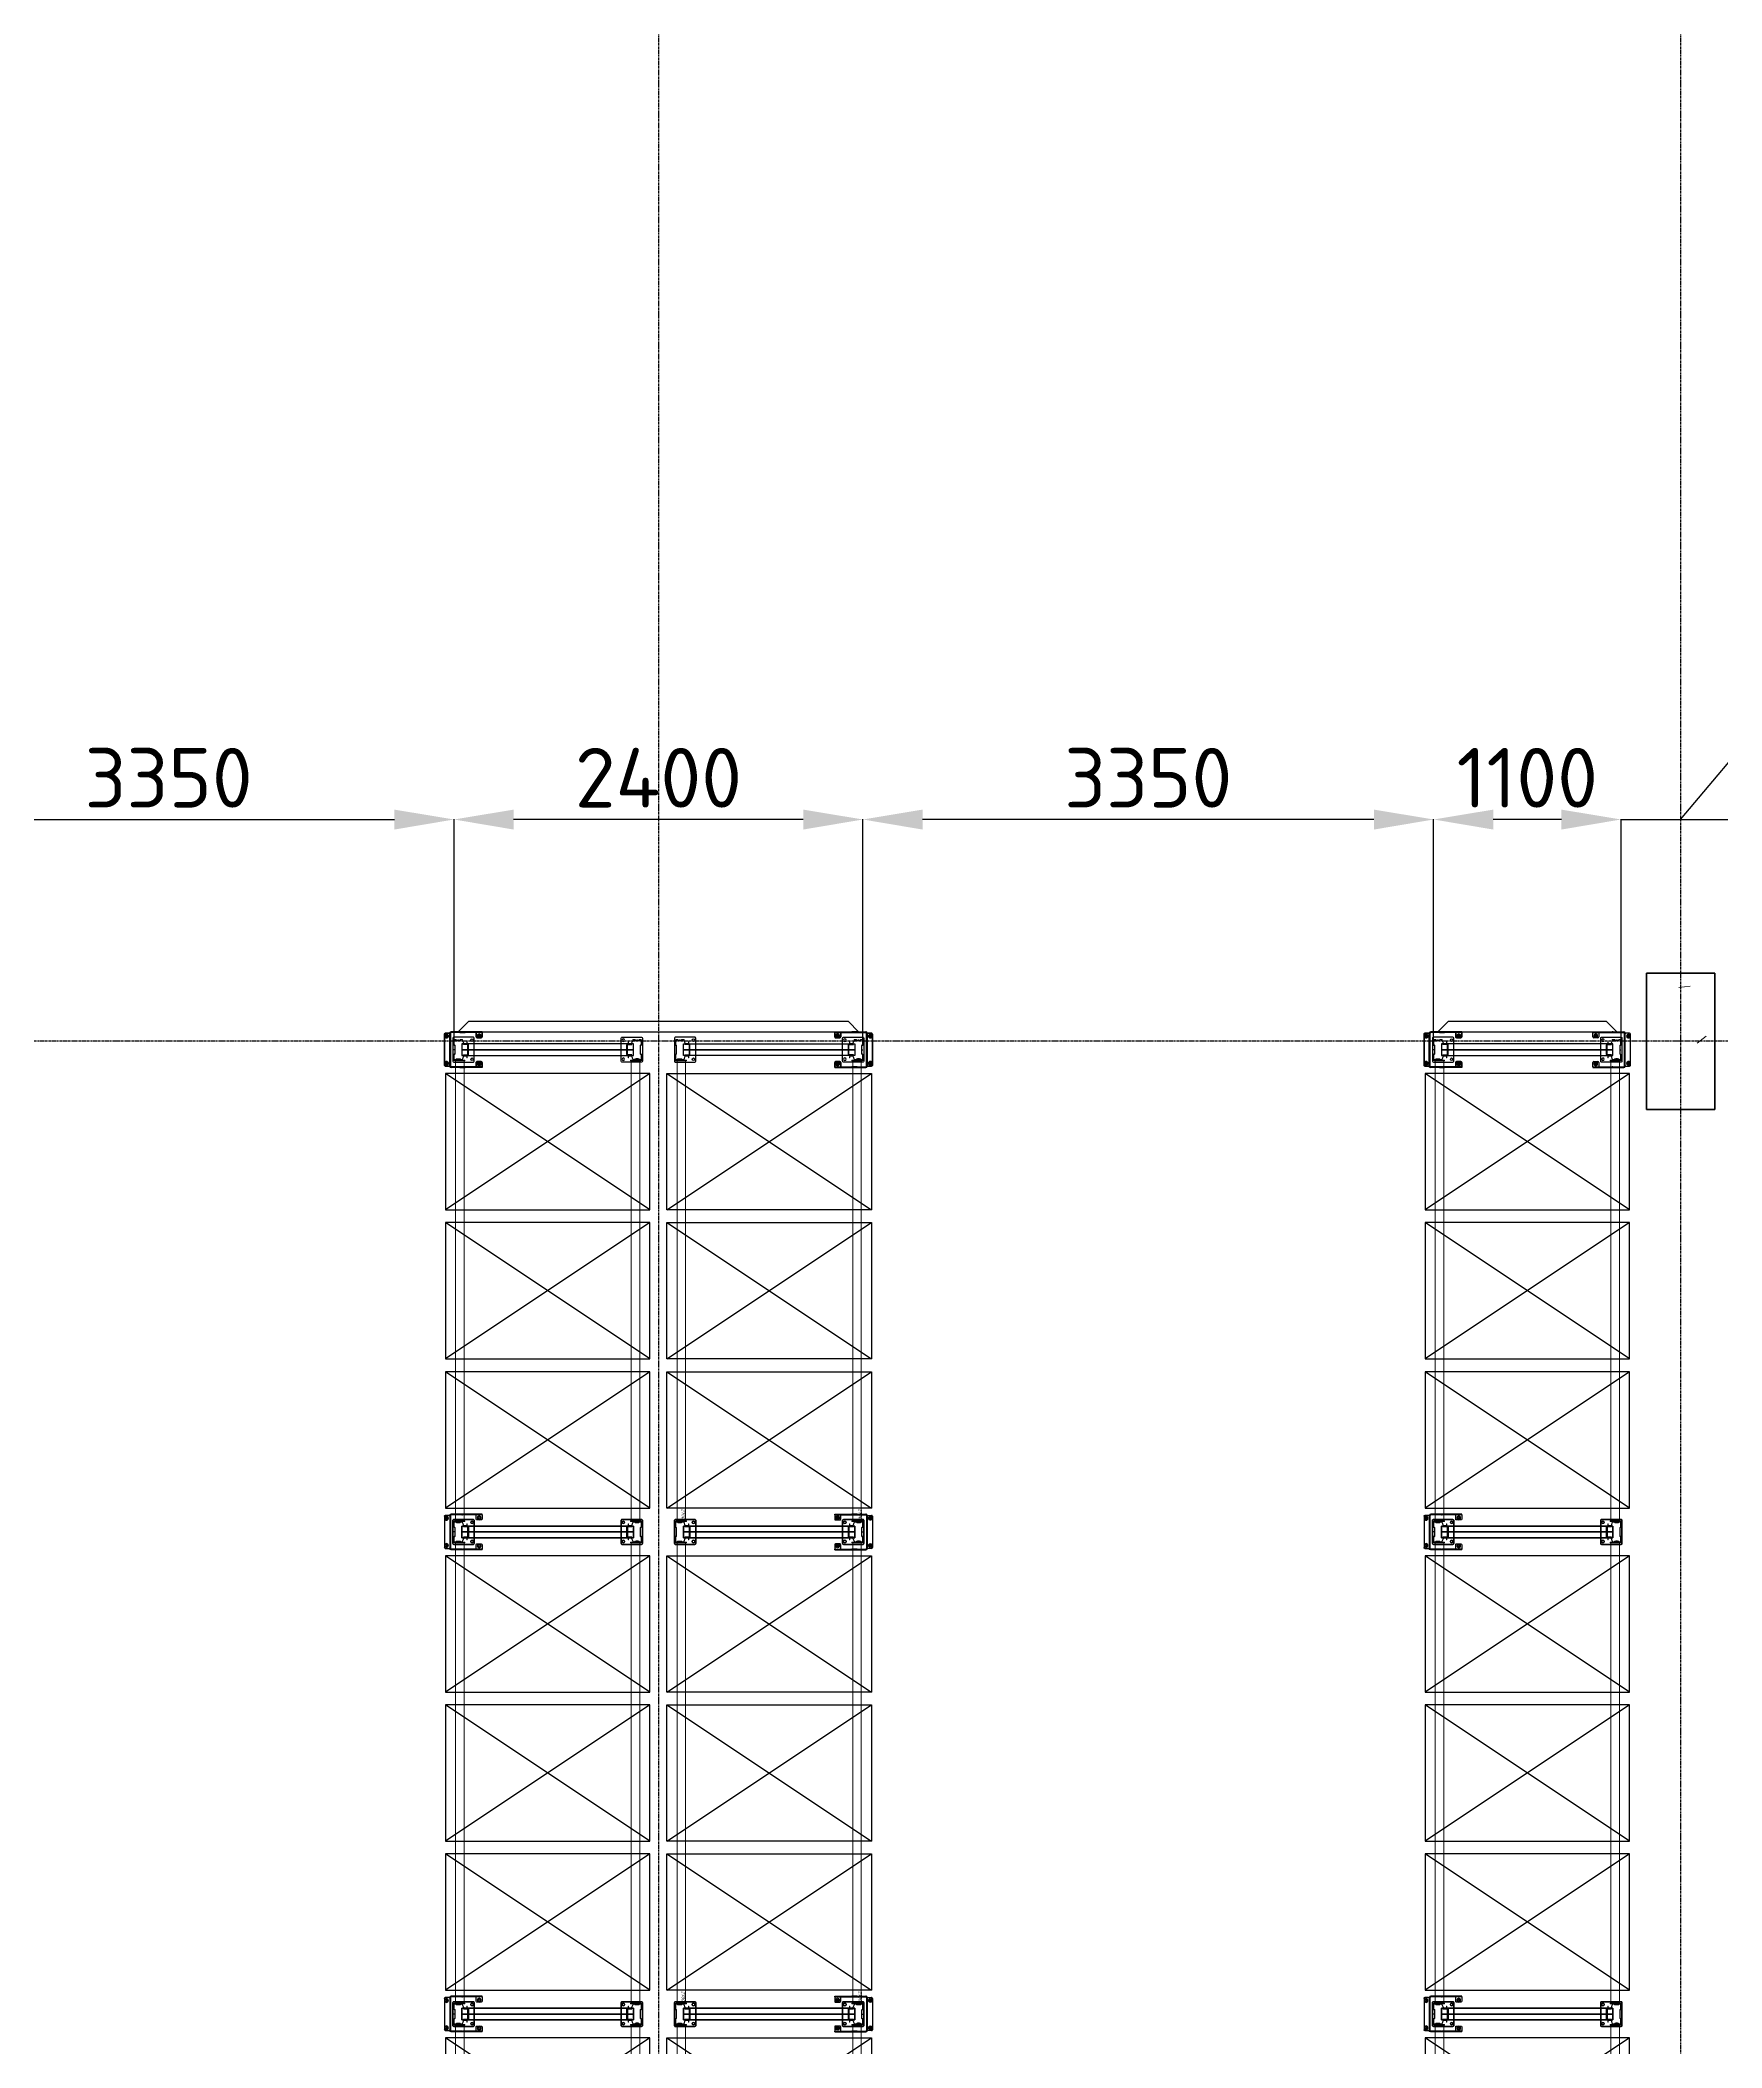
# Model space of a CAD drawing. Header units: millimetres. Extents: x 2140 to 223837, y 2113 to 170313.
# Drawn here: x 90533 to 100404, y 131850 to 143633 of the extents above; entities that cross this region are included whole.
import ezdxf

# ---------------------------------------------------------------- set-up
doc = ezdxf.new("R2010")
doc.units = ezdxf.units.MM
doc.linetypes.add('Линия сетки', pattern=[22.225, 12.7, -3.175, 3.175, -3.175])
for name, color, linetype in [('0_ANNOT_Dimensions', 7, 'Continuous'), ('12.Секция', 7, 'Continuous'), ('2.Стойка', 7, 'Continuous'), ('отбойники', 1, 'Continuous'), ('Размеры', 7, 'Continuous'), ('Стены', 7, 'Continuous')]:
    doc.layers.add(name, color=color, linetype=linetype)
for name, color, linetype, lineweight in [('1.Балка', 5, 'Continuous', 0), ('3.Опора', 7, 'Continuous', 0), ('S-COLS', 7, 'Continuous', 18)]:
    doc.layers.add(name, color=color, linetype=linetype, lineweight=lineweight)
doc.styles.get("Standard").update_dxf_attribs({"font": 'isocpeur.ttf'})
doc.styles.add('Курсив', font='isocpeui.ttf')
doc.dimstyles.new('350', dxfattribs={"dimtxt": 350, "dimasz": 350, "dimexe": 1, "dimexo": 10, "dimgap": 70, "dimtad": 1, "dimdec": 0, "dimzin": 0, "dimdsep": 46, "dimtxsty": 'Standard', "dimcen": 0.09, "dimadec": 0, "dimazin": 0, "dimtfac": 1, "dimtdec": 0, "dimtofl": 0, "dimtmove": 0, "dimatfit": 3, "dimfxl": 1, "dimtolj": 1, "dimtzin": 0, "dimarcsym": 0})
doc.dimstyles.new('Рзм блок', dxfattribs={"dimtxt": 40, "dimasz": 80, "dimexe": 0.18, "dimexo": 0, "dimgap": 5, "dimtad": 1, "dimtoh": 1, "dimdec": 0, "dimzin": 0, "dimdsep": 46, "dimtxsty": 'Курсив', "dimblk": 'NONE', "dimcen": 0.09, "dimse1": 1, "dimse2": 1, "dimsd1": 1, "dimsd2": 1, "dimadec": 0, "dimazin": 0, "dimtfac": 1, "dimtdec": 0, "dimtofl": 0, "dimtmove": 0, "dimatfit": 2, "dimldrblk": 'NONE', "dimfxl": 0.18, "dimtolj": 1, "dimtzin": 0, "dimarcsym": 0})

# ---------------------------------------------------------------- blocks, each defined once
blk = doc.blocks.new('*D792')
at = {"layer": '0_ANNOT_Dimensions', "color": 0, "lineweight": -2, "transparency": 16777216}
for p, q in [((98712, 137766), (98712, 139060)), ((99462, 139059), (99062, 139059)), ((99812, 137766), (99812, 139060))]:
    blk.add_line(p, q, dxfattribs=at)
at = {"layer": '0_ANNOT_Dimensions', "color": 0, "transparency": 16777216}
for points in [[(99062, 139117), (99062, 139000), (98712, 139059)], [(99462, 139117), (99462, 139000), (99812, 139059)]]:
    blk.add_solid(points, dxfattribs=at)
at = {"layer": 'Defpoints', "color": 0, "transparency": 16777216}
for p in [(98712, 139059), (98712, 137756), (99812, 137756)]:
    blk.add_point(p, dxfattribs=at)
at = {"layer": '0_ANNOT_Dimensions', "color": 0, "transparency": 16777216, "insert": (99262, 139304), "char_height": 350, "attachment_point": 5}
blk.add_mtext('\\A1;1100', dxfattribs=at)
blk = doc.blocks.new('*D793')
at = {"layer": '0_ANNOT_Dimensions', "color": 0, "lineweight": -2, "transparency": 16777216}
for p, q in [((92962, 137766), (92962, 139060)), ((95012, 139059), (93312, 139059)), ((95362, 137763), (95362, 139060))]:
    blk.add_line(p, q, dxfattribs=at)
at = {"layer": '0_ANNOT_Dimensions', "color": 0, "transparency": 16777216}
for points in [[(93312, 139117), (93312, 139000), (92962, 139059)], [(95012, 139117), (95012, 139000), (95362, 139059)]]:
    blk.add_solid(points, dxfattribs=at)
at = {"layer": 'Defpoints', "color": 0, "transparency": 16777216}
for p in [(92962, 139059), (92962, 137756), (95362, 137753)]:
    blk.add_point(p, dxfattribs=at)
at = {"layer": '0_ANNOT_Dimensions', "color": 0, "transparency": 16777216, "insert": (94162, 139304), "char_height": 350, "attachment_point": 5}
blk.add_mtext('\\A1;2400', dxfattribs=at)
blk = doc.blocks.new('*D794')
at = {"layer": '0_ANNOT_Dimensions', "color": 0, "lineweight": -2, "transparency": 16777216}
for p, q in [((89612, 138231), (89612, 139060)), ((89962, 139059), (92612, 139059)), ((92962, 138231), (92962, 139060))]:
    blk.add_line(p, q, dxfattribs=at)
at = {"layer": '0_ANNOT_Dimensions', "color": 0, "transparency": 16777216}
for points in [[(89962, 139117), (89962, 139000), (89612, 139059)], [(92612, 139117), (92612, 139000), (92962, 139059)]]:
    blk.add_solid(points, dxfattribs=at)
at = {"layer": 'Defpoints', "color": 0, "transparency": 16777216}
for p in [(92962, 139059), (89612, 138221), (92962, 138221)]:
    blk.add_point(p, dxfattribs=at)
at = {"layer": '0_ANNOT_Dimensions', "color": 0, "transparency": 16777216, "insert": (91287, 139304), "char_height": 350, "attachment_point": 5}
blk.add_mtext('\\A1;3350', dxfattribs=at)
blk = doc.blocks.new('*D795')
at = {"layer": '0_ANNOT_Dimensions', "color": 0, "lineweight": -2, "transparency": 16777216}
for p, q in [((95362, 138231), (95362, 139060)), ((98362, 139059), (95712, 139059)), ((98712, 138231), (98712, 139060))]:
    blk.add_line(p, q, dxfattribs=at)
at = {"layer": '0_ANNOT_Dimensions', "color": 0, "transparency": 16777216}
for points in [[(95712, 139117), (95712, 139000), (95362, 139059)], [(98362, 139117), (98362, 139000), (98712, 139059)]]:
    blk.add_solid(points, dxfattribs=at)
at = {"layer": 'Defpoints', "color": 0, "transparency": 16777216}
for p in [(95362, 139059), (95362, 138221), (98712, 138221)]:
    blk.add_point(p, dxfattribs=at)
at = {"layer": '0_ANNOT_Dimensions', "color": 0, "transparency": 16777216, "insert": (97037, 139304), "char_height": 350, "attachment_point": 5}
blk.add_mtext('\\A1;3350', dxfattribs=at)
blk = doc.blocks.new('*D809')
at = {"layer": '0_ANNOT_Dimensions', "color": 0, "lineweight": -2, "transparency": 16777216}
for p, q in [((100162, 139059), (100840, 139866)), ((100840, 139866), (101645, 139866)), ((99462, 139059), (99112, 139059)), ((99812, 138635), (99812, 139060)), ((99812, 139059), (100512, 139059)), ((100512, 138635), (100512, 139060)), ((100862, 139059), (101212, 139059))]:
    blk.add_line(p, q, dxfattribs=at)
at = {"layer": '0_ANNOT_Dimensions', "color": 0, "transparency": 16777216}
for points in [[(99462, 139117), (99462, 139000), (99812, 139059)], [(100862, 139117), (100862, 139000), (100512, 139059)]]:
    blk.add_solid(points, dxfattribs=at)
at = {"layer": 'Defpoints', "color": 0, "transparency": 16777216}
for p in [(100512, 139059), (99812, 138625), (100512, 138625)]:
    blk.add_point(p, dxfattribs=at)
at = {"layer": '0_ANNOT_Dimensions', "color": 0, "transparency": 16777216, "insert": (101243, 140111), "char_height": 350, "attachment_point": 5}
blk.add_mtext('\\A1;700', dxfattribs=at)
blk = doc.blocks.new('Опора FSус 120')
at = {"layer": '3.Опора', "color": 0, "linetype": 'Continuous', "lineweight": 25}
for p, q in [((-73, 120), (-73, 5)), ((68, 125), (-68, 125)), ((73, 5), (73, 120)), ((-68, 0), (68, 0)), ((-34, 85), (-34, 71)), ((-34, 61), (-34, 71)), ((-31, 61), (-34, 61)), ((-31, 85), (-31, 71)), ((-31, 71), (-31, 61)), ((28, 91), (-28, 91)), ((28, 88), (-28, 88)), ((31, 71), (31, 85)), ((31, 61), (31, 71)), ((34, 61), (31, 61)), ((34, 71), (34, 85)), ((34, 71), (34, 61))]:
    blk.add_line(p, q, dxfattribs=at)
at = {"layer": '3.Опора', "color": 0}
for p, q in [((-30, 73), (-35, 73)), ((30, 73), (35, 73))]:
    blk.add_line(p, q, dxfattribs=at)
for points in [[(-31, 77.5), (-34, 77.5), (-34, 68.5), (-31, 68.5)], [(31, 77.5), (34, 77.5), (34, 68.5), (31, 68.5)]]:
    blk.add_lwpolyline(points, close=True, dxfattribs=at)
at = {"layer": '3.Опора', "color": 0, "linetype": 'Continuous', "lineweight": 25}
for centre in [(-56, 112), (56, 112)]:
    blk.add_circle(centre, 7.5, dxfattribs=at)
for centre, radius, start, end in [((-68, 120), 5, 90, 180), ((68, 120), 5, 0, 90), ((-68, 5), 5, 180, 270), ((-28, 85), 6, 90, 180), ((-28, 85), 3, 90, 180), ((28, 85), 6, 0, 90), ((28, 85), 3, 0, 90), ((68, 5), 5, 270, 0)]:
    blk.add_arc(centre, radius, start, end, dxfattribs=at)
blk = doc.blocks.new('Стойка FSус 120')
at = {"color": 0, "linetype": 'ByBlock', "lineweight": 0}
for p, q in [((-60, 42), (-60, 35)), ((-60, 20), (-53, 20)), ((-60, 5), (-60, -1)), ((-58, 42), (-58, 35)), ((-58, 31), (-57, 31)), ((-57, 9), (-58, 9)), ((-58, 5), (-58, -1)), ((-38, 53), (-57, 46)), ((-38, 51), (-57, 44)), ((-57, 33), (-56, 32)), ((-56, 8), (-57, 7)), ((-56, 29), (-56, 11)), ((-56, 26), (-54, 26)), ((-54, 14), (-56, 14)), ((-54, 29), (-54, 11)), ((-47, 73), (-39, 73)), ((-47, 73), (-47, 71)), ((-47, 71), (-39, 71)), ((-38, 62), (-34, 62)), ((-37, 69), (-37, 55)), ((-35, 66), (-37, 66)), ((-37, 58), (-35, 58)), ((-35, 69), (-35, 55)), ((-28, -2), (-26, 0)), ((-23, 2), (23, 2)), ((-23, 0), (23, 0)), ((26, 0), (28, -2)), ((38, 62), (34, 62)), ((35, 55), (35, 69)), ((37, 66), (35, 66)), ((35, 58), (37, 58)), ((37, 55), (37, 69)), ((57, 46), (38, 53)), ((57, 44), (38, 51)), ((39, 73), (47, 73)), ((39, 71), (47, 71)), ((47, 73), (47, 71)), ((60, 20), (53, 20)), ((54, 11), (54, 29)), ((56, 26), (54, 26)), ((54, 14), (56, 14)), ((56, 32), (57, 33)), ((56, 11), (56, 29)), ((57, 7), (56, 8)), ((57, 31), (58, 31)), ((58, 9), (57, 9)), ((58, 35), (58, 42)), ((58, -1), (58, 5)), ((60, 35), (60, 42)), ((60, -1), (60, 5)), ((-56, -3), (-48, -3)), ((-56, -5), (-48, -5)), ((-48, -3), (-46, -3)), ((-48, -3), (-48, -5)), ((-46, -5), (-48, -5)), ((-46, -3), (-46, -3)), ((-46, -3), (-37, -3)), ((-46, -5), (-46, -5)), ((-37, -5), (-46, -5)), ((-37, -3), (-36, -3)), ((-36, -5), (-37, -5)), ((-36, -3), (-29, -3)), ((-36, -3), (-36, -5)), ((-36, -5), (-29, -5)), ((-26, -3), (-25, -1)), ((25, -1), (26, -3)), ((29, -3), (36, -3)), ((29, -5), (36, -5)), ((37, -3), (36, -3)), ((36, -3), (36, -5)), ((36, -5), (37, -5)), ((46, -3), (37, -3)), ((37, -5), (46, -5)), ((48, -3), (46, -3)), ((46, -3), (46, -3)), ((46, -5), (48, -5)), ((46, -5), (46, -5)), ((48, -3), (56, -3)), ((48, -3), (48, -5)), ((48, -5), (56, -5))]:
    blk.add_line(p, q, dxfattribs=at)
for centre, radius, start, end in [((-56, 42), 4, 110, 180), ((-56, 35), 4, 180, 240), ((-56, 5), 4, 120, 180), ((-56, 42), 2, 110, 180), ((-56, 35), 2, 180, 240), ((-56, 5), 2, 120, 180), ((-58, 29), 2, 0, 60), ((-58, 11), 2, 300, 0), ((-58, 29), 4, 0, 60), ((-58, 11), 4, 300, 0), ((-39, 69), 4, 0, 90), ((-39, 69), 2, 0, 90), ((-39, 55), 4, 290, 0), ((-39, 55), 2, 290, 0), ((-23, -2), 4, 90, 150), ((-23, -2), 2, 90, 150), ((23, -2), 4, 30, 90), ((23, -2), 2, 30, 90), ((39, 69), 4, 90, 180), ((39, 55), 4, 180, 250), ((39, 69), 2, 90, 180), ((39, 55), 2, 180, 250), ((58, 29), 4, 120, 180), ((58, 11), 4, 180, 240), ((58, 29), 2, 120, 180), ((58, 11), 2, 180, 240), ((56, 42), 4, 0, 70), ((56, 42), 2, 0, 70), ((56, 35), 2, 300, 0), ((56, 5), 2, 0, 60), ((56, 35), 4, 300, 0), ((56, 5), 4, 0, 60), ((-56, -1), 4, 180, 270), ((-56, -1), 2, 180, 270), ((-29, -1), 2, 270, 330), ((-29, -1), 4, 270, 330), ((29, -1), 4, 210, 270), ((29, -1), 2, 210, 270), ((56, -1), 2, 270, 0), ((56, -1), 4, 270, 0)]:
    blk.add_arc(centre, radius, start, end, dxfattribs=at)
blk = doc.blocks.new('*D332')
at = {"layer": 'Defpoints', "color": 0, "linetype": 'ByBlock', "transparency": 16777216}
for p in [(65, 55), (65, 26), (2765, 55)]:
    blk.add_point(p, dxfattribs=at)
at = {"layer": 'Defpoints', "color": 0, "linetype": 'ByBlock', "transparency": 16777216, "insert": (2724, 41), "char_height": 20, "attachment_point": 5, "style": 'Курсив'}
blk.add_mtext('\\A1;2700', dxfattribs=at)
blk = doc.blocks.new('_None')
blk = doc.blocks.new('*D333')
at = {"layer": 'Defpoints', "color": 0, "linetype": 'ByBlock', "transparency": 16777216}
for p in [(65, 1064), (65, 1035), (2765, 1035)]:
    blk.add_point(p, dxfattribs=at)
at = {"layer": 'Defpoints', "color": 0, "linetype": 'ByBlock', "transparency": 16777216, "insert": (2724, 1080), "char_height": 20, "attachment_point": 5, "style": 'Курсив'}
blk.add_mtext('\\A1;2700', dxfattribs=at)
blk = doc.blocks.new('*U1979')
at = {"layer": 'Размеры', "color": 251, "true_color": 0x636466}
for p, q in [((-10, 0), (-5, 9)), ((-5, -9), (-10, 0)), ((-5, 9), (5, 9)), ((5, 9), (10, 0)), ((10, 0), (5, -9)), ((5, -9), (-5, -9))]:
    blk.add_line(p, q, dxfattribs=at)
for radius in [11, 5]:
    blk.add_circle((0, 0), radius, dxfattribs=at)
blk = doc.blocks.new('*U1980')
at = {"layer": 'Размеры', "color": 251, "true_color": 0x636466}
for p, q in [((-10, 0), (-5, 9)), ((-5, -9), (-10, 0)), ((-5, 9), (5, 9)), ((5, 9), (10, 0)), ((10, 0), (5, -9)), ((5, -9), (-5, -9))]:
    blk.add_line(p, q, dxfattribs=at)
for radius in [11, 5]:
    blk.add_circle((0, 0), radius, dxfattribs=at)
blk = doc.blocks.new('*U1981')
at = {"layer": 'Размеры', "color": 251, "true_color": 0x636466}
for p, q in [((-10, 0), (-5, 9)), ((-5, -9), (-10, 0)), ((-5, 9), (5, 9)), ((5, 9), (10, 0)), ((10, 0), (5, -9)), ((5, -9), (-5, -9))]:
    blk.add_line(p, q, dxfattribs=at)
for radius in [11, 5]:
    blk.add_circle((0, 0), radius, dxfattribs=at)
blk = doc.blocks.new('*U1975')
at = {"layer": 'Размеры', "color": 251, "true_color": 0x636466}
for p, q in [((-10, 0), (-5, 9)), ((-5, -9), (-10, 0)), ((-5, 9), (5, 9)), ((5, 9), (10, 0)), ((10, 0), (5, -9)), ((5, -9), (-5, -9))]:
    blk.add_line(p, q, dxfattribs=at)
for radius in [11, 5]:
    blk.add_circle((0, 0), radius, dxfattribs=at)
blk = doc.blocks.new('*U1875')
h = blk.add_hatch(color=0)
h.dxf.hatch_style = 1
h.paths.add_polyline_path([(105, 160), (101, 160), (101, 160), (101, 60), (105, 60)])
h.paths.add_polyline_path([(-101, 160), (-105, 160), (-105, 60), (-101, 60)])
h.paths.add_polyline_path([(105, -22), (105, 29), (101, 29), (101, -22), (101, -22, -0.414214), (97, -26), (-97, -26, -0.414214), (-101, -22), (-101, 29), (-105, 29), (-105, -22, 0.414214), (-97, -30), (97, -30, 0.414214)])
at = {"color": 0, "linetype": 'Continuous', "lineweight": 25}
for p, q in [((-105, 160), (-101, 160)), ((-105, 160), (-105, 46)), ((-101, 160), (-101, 160)), ((-97, 160), (-101, 160)), ((-101, 160), (-101, 46)), ((-101, 125), (-97, 125)), ((-75, 160), (-97, 160)), ((-97, 125), (-75, 125)), ((-70, 130), (-70, 155)), ((70, 155), (70, 130)), ((97, 160), (75, 160)), ((75, 125), (97, 125)), ((101, 160), (97, 160)), ((97, 125), (101, 125)), ((101, 160), (101, 46)), ((101, 160), (105, 160)), ((101, 160), (101, 160)), ((105, 160), (105, 46)), ((105, 160), (105, 160)), ((-105, 46), (-105, 42)), ((-105, 46), (-105, 42)), ((-105, 46), (-105, 42)), ((-105, 42), (-105, -22)), ((-105, 42), (-105, -22)), ((-101, 42), (-101, 46)), ((-101, 42), (-101, 46)), ((-101, 42), (-101, 46)), ((-101, 42), (-101, -22)), ((-101, 42), (-101, -22)), ((101, 47), (101, 42)), ((101, 47), (101, 42)), ((101, 42), (101, 46)), ((101, 42), (101, -22)), ((101, 42), (101, -22)), ((105, 42), (105, 47)), ((105, 42), (105, 47)), ((105, 46), (105, 42)), ((105, 42), (105, -22)), ((105, 42), (105, -22)), ((97, -26), (-97, -26)), ((97, -30), (-97, -30)), ((-97, -30), (-97, -34)), ((-97, -56), (-97, -34)), ((92, -61), (-92, -61)), ((97, -34), (97, -30)), ((97, -34), (97, -56))]:
    blk.add_line(p, q, dxfattribs=at)
at = {"color": 0}
for p, q in [((-100, 54), (-106, 54)), ((-100, 34), (-106, 34)), ((106, 54), (100, 54)), ((106, 34), (100, 34))]:
    blk.add_line(p, q, dxfattribs=at)
at = {"color": 61, "true_color": 0xedee99}
blk.add_line((0, 0), (0, -5), dxfattribs=at)
at = {"color": 0}
for points in [[(-101, 60), (-105, 60), (-105, 29), (-101, 29)], [(105, 60), (101, 60), (101, 29), (105, 29)]]:
    blk.add_lwpolyline(points, close=True, dxfattribs=at)
at = {"color": 0, "linetype": 'Continuous', "lineweight": 25}
for centre in [(-82, 143), (82, 143), (-80, -49), (80, -49)]:
    blk.add_circle(centre, 6, dxfattribs=at)
for centre, radius, start, end in [((-75, 155), 5, 0, 90), ((-75, 130), 5, 270, 0), ((75, 155), 5, 90, 180), ((75, 130), 5, 180, 270), ((-97, -22), 8, 180, 270), ((-97, -22), 4, 180, 270), ((-92, -56), 5, 180, 270), ((92, -56), 5, 270, 0), ((97, -22), 8, 270, 0), ((97, -22), 4, 270, 0)]:
    blk.add_arc(centre, radius, start, end, dxfattribs=at)
at = {"layer": 'отбойники', "color": 0, "rotation": 180}
for name, p in [('*U1981', (-82, 143)), ('*U1975', (82, 143)), ('*U1980', (-80, -49)), ('*U1979', (80, -49))]:
    blk.add_blockref(name, p, dxfattribs=at)
blk = doc.blocks.new('*U1015')
at = {"layer": 'Размеры', "color": 251, "true_color": 0x636466}
for p, q in [((-10, 0), (-5, 9)), ((-5, -9), (-10, 0)), ((-5, 9), (5, 9)), ((5, 9), (10, 0)), ((10, 0), (5, -9)), ((5, -9), (-5, -9))]:
    blk.add_line(p, q, dxfattribs=at)
for radius in [11, 5]:
    blk.add_circle((0, 0), radius, dxfattribs=at)
blk = doc.blocks.new('*U1016')
at = {"layer": 'Размеры', "color": 251, "true_color": 0x636466}
for p, q in [((-10, 0), (-5, 9)), ((-5, -9), (-10, 0)), ((-5, 9), (5, 9)), ((5, 9), (10, 0)), ((10, 0), (5, -9)), ((5, -9), (-5, -9))]:
    blk.add_line(p, q, dxfattribs=at)
for radius in [11, 5]:
    blk.add_circle((0, 0), radius, dxfattribs=at)
blk = doc.blocks.new('*U1017')
at = {"layer": 'Размеры', "color": 251, "true_color": 0x636466}
for p, q in [((-10, 0), (-5, 9)), ((-5, -9), (-10, 0)), ((-5, 9), (5, 9)), ((5, 9), (10, 0)), ((10, 0), (5, -9)), ((5, -9), (-5, -9))]:
    blk.add_line(p, q, dxfattribs=at)
for radius in [11, 5]:
    blk.add_circle((0, 0), radius, dxfattribs=at)
blk = doc.blocks.new('*U1018')
at = {"layer": 'Размеры', "color": 251, "true_color": 0x636466}
for p, q in [((-10, 0), (-5, 9)), ((-5, -9), (-10, 0)), ((-5, 9), (5, 9)), ((5, 9), (10, 0)), ((10, 0), (5, -9)), ((5, -9), (-5, -9))]:
    blk.add_line(p, q, dxfattribs=at)
for radius in [11, 5]:
    blk.add_circle((0, 0), radius, dxfattribs=at)
blk = doc.blocks.new('*U1019')
at = {"layer": 'Размеры', "color": 251, "true_color": 0x636466}
for p, q in [((-10, 0), (-5, 9)), ((-5, -9), (-10, 0)), ((-5, 9), (5, 9)), ((5, 9), (10, 0)), ((10, 0), (5, -9)), ((5, -9), (-5, -9))]:
    blk.add_line(p, q, dxfattribs=at)
for radius in [11, 5]:
    blk.add_circle((0, 0), radius, dxfattribs=at)
blk = doc.blocks.new('*U1020')
at = {"layer": 'Размеры', "color": 251, "true_color": 0x636466}
for p, q in [((-10, 0), (-5, 9)), ((-5, -9), (-10, 0)), ((-5, 9), (5, 9)), ((5, 9), (10, 0)), ((10, 0), (5, -9)), ((5, -9), (-5, -9))]:
    blk.add_line(p, q, dxfattribs=at)
for radius in [11, 5]:
    blk.add_circle((0, 0), radius, dxfattribs=at)
blk = doc.blocks.new('*U1021')
at = {"layer": 'Размеры', "color": 251, "true_color": 0x636466}
for p, q in [((-10, 0), (-5, 9)), ((-5, -9), (-10, 0)), ((-5, 9), (5, 9)), ((5, 9), (10, 0)), ((10, 0), (5, -9)), ((5, -9), (-5, -9))]:
    blk.add_line(p, q, dxfattribs=at)
for radius in [11, 5]:
    blk.add_circle((0, 0), radius, dxfattribs=at)
blk = doc.blocks.new('*U1022')
at = {"layer": 'Размеры', "color": 251, "true_color": 0x636466}
for p, q in [((-10, 0), (-5, 9)), ((-5, -9), (-10, 0)), ((-5, 9), (5, 9)), ((5, 9), (10, 0)), ((10, 0), (5, -9)), ((5, -9), (-5, -9))]:
    blk.add_line(p, q, dxfattribs=at)
for radius in [11, 5]:
    blk.add_circle((0, 0), radius, dxfattribs=at)
blk = doc.blocks.new('*U1031')
h = blk.add_hatch(color=0)
h.dxf.hatch_style = 1
h.paths.add_polyline_path([(160, -105), (160, -101), (160, -101), (60, -101), (60, -105)])
h.paths.add_polyline_path([(160, 101), (160, 105), (60, 105), (60, 101)])
h.paths.add_polyline_path([(-22, -105), (29, -105), (29, -101), (-22, -101), (-22, -101, -0.414214), (-26, -97), (-26, 97, -0.414214), (-22, 101), (29, 101), (29, 105), (-22, 105, 0.414214), (-30, 97), (-30, -97, 0.414214)])
h = blk.add_hatch(color=0)
h.dxf.hatch_style = 1
h.paths.add_polyline_path([(2230, -105), (2230, -101), (2230, -101), (2330, -101), (2330, -105)])
h.paths.add_polyline_path([(2230, 101), (2230, 105), (2330, 105), (2330, 101)])
h.paths.add_polyline_path([(2412, -105), (2361, -105), (2361, -101), (2412, -101), (2412, -101, 0.414214), (2416, -97), (2416, 97, 0.414214), (2412, 101), (2361, 101), (2361, 105), (2412, 105, -0.414214), (2420, 97), (2420, -97, -0.414214)])
at = {"color": 0, "linetype": 'Continuous', "lineweight": 25}
for p, q in [((-61, -92), (-61, 92)), ((-56, 97), (-34, 97)), ((-30, 97), (-34, 97)), ((-30, -97), (-30, 97)), ((-26, -97), (-26, 97)), ((42, 105), (-22, 105)), ((42, 105), (-22, 105)), ((42, 101), (-22, 101)), ((42, 101), (-22, 101)), ((46, 105), (42, 105)), ((46, 105), (42, 105)), ((46, 105), (42, 105)), ((42, 101), (46, 101)), ((42, 101), (46, 101)), ((42, 101), (46, 101)), ((160, 105), (46, 105)), ((160, 101), (46, 101)), ((125, 101), (125, 97)), ((125, 97), (125, 75)), ((130, 70), (155, 70)), ((160, 105), (160, 101)), ((160, 101), (160, 101)), ((160, 97), (160, 101)), ((160, 75), (160, 97)), ((2230, 105), (2230, 101)), ((2230, 105), (2344, 105)), ((2230, 101), (2230, 101)), ((2230, 97), (2230, 101)), ((2230, 101), (2344, 101)), ((2230, 75), (2230, 97)), ((2260, 70), (2235, 70)), ((2265, 101), (2265, 97)), ((2265, 97), (2265, 75)), ((2344, 105), (2348, 105)), ((2344, 105), (2348, 105)), ((2344, 105), (2348, 105)), ((2348, 101), (2344, 101)), ((2348, 101), (2344, 101)), ((2348, 101), (2344, 101)), ((2348, 105), (2412, 105)), ((2348, 105), (2412, 105)), ((2348, 101), (2412, 101)), ((2348, 101), (2412, 101)), ((2416, -97), (2416, 97)), ((2420, -97), (2420, 97)), ((2420, 97), (2424, 97)), ((2446, 97), (2424, 97)), ((2451, -92), (2451, 92)), ((-34, -97), (-56, -97)), ((-34, -97), (-30, -97)), ((42, -101), (-22, -101)), ((42, -101), (-22, -101)), ((42, -105), (-22, -105)), ((42, -105), (-22, -105)), ((42, -101), (46, -101)), ((47, -101), (42, -101)), ((47, -101), (42, -101)), ((46, -105), (42, -105)), ((42, -105), (47, -105)), ((42, -105), (47, -105)), ((160, -101), (46, -101)), ((160, -105), (46, -105)), ((125, -75), (125, -97)), ((125, -97), (125, -101)), ((155, -70), (130, -70)), ((160, -97), (160, -75)), ((160, -101), (160, -97)), ((160, -101), (160, -105)), ((160, -101), (160, -101)), ((160, -105), (160, -105)), ((2230, -97), (2230, -75)), ((2230, -101), (2230, -97)), ((2230, -101), (2344, -101)), ((2230, -101), (2230, -105)), ((2230, -101), (2230, -101)), ((2230, -105), (2344, -105)), ((2230, -105), (2230, -105)), ((2235, -70), (2260, -70)), ((2265, -75), (2265, -97)), ((2265, -97), (2265, -101)), ((2343, -101), (2348, -101)), ((2343, -101), (2348, -101)), ((2348, -105), (2343, -105)), ((2348, -105), (2343, -105)), ((2348, -101), (2344, -101)), ((2344, -105), (2348, -105)), ((2348, -101), (2412, -101)), ((2348, -101), (2412, -101)), ((2348, -105), (2412, -105)), ((2348, -105), (2412, -105)), ((2424, -97), (2420, -97)), ((2424, -97), (2446, -97))]:
    blk.add_line(p, q, dxfattribs=at)
at = {"color": 61, "true_color": 0xedee99}
for p, q in [((0, 0), (-5, 0)), ((2390, 0), (2395, 0))]:
    blk.add_line(p, q, dxfattribs=at)
at = {"color": 0}
for p, q in [((34, 100), (34, 106)), ((54, 100), (54, 106)), ((2336, 100), (2336, 106)), ((2356, 100), (2356, 106)), ((34, -106), (34, -100)), ((54, -106), (54, -100)), ((2336, -106), (2336, -100)), ((2356, -106), (2356, -100))]:
    blk.add_line(p, q, dxfattribs=at)
for p, q in [((44, 108), (44, 98)), ((2346, 108), (2346, 98))]:
    blk.add_line(p, q)
blk.add_lwpolyline([(20, 105), (2370, 105), (2310, 165), (80, 165), (20, 105)], dxfattribs=at)
for points in [[(60, 101), (60, 105), (29, 105), (29, 101)], [(2330, 101), (2330, 105), (2361, 105), (2361, 101)], [(60, -105), (60, -101), (29, -101), (29, -105)], [(2330, -105), (2330, -101), (2361, -101), (2361, -105)]]:
    blk.add_lwpolyline(points, close=True, dxfattribs=at)
at = {"color": 0, "linetype": 'Continuous', "lineweight": 25}
for centre in [(-49, 80), (143, 82), (2247, 82), (2439, 80), (-49, -80), (143, -82), (2247, -82), (2439, -80)]:
    blk.add_circle(centre, 6, dxfattribs=at)
for centre, radius, start, end in [((-56, 92), 5, 90, 180), ((-22, 97), 8, 90, 180), ((-22, 97), 4, 90, 180), ((130, 75), 5, 180, 270), ((155, 75), 5, 270, 0), ((2235, 75), 5, 180, 270), ((2260, 75), 5, 270, 0), ((2412, 97), 8, 0, 90), ((2412, 97), 4, 0, 90), ((2446, 92), 5, 0, 90), ((-56, -92), 5, 180, 270), ((-22, -97), 8, 180, 270), ((-22, -97), 4, 180, 270), ((130, -75), 5, 90, 180), ((155, -75), 5, 0, 90), ((2235, -75), 5, 90, 180), ((2260, -75), 5, 0, 90), ((2412, -97), 8, 270, 0), ((2412, -97), 4, 270, 0), ((2446, -92), 5, 270, 0)]:
    blk.add_arc(centre, radius, start, end, dxfattribs=at)
at = {"layer": 'отбойники', "color": 0, "rotation": 89.99999999999999}
for name, p in [('*U1016', (-49, 80)), ('*U1017', (143, 82)), ('*U1015', (-49, -80)), ('*U1018', (143, -82))]:
    blk.add_blockref(name, p, dxfattribs=at)
at = {"layer": 'отбойники', "color": 0, "xscale": -1, "rotation": 270}
for name, p in [('*U1021', (2247, 82)), ('*U1020', (2439, 80)), ('*U1022', (2247, -82)), ('*U1019', (2439, -80))]:
    blk.add_blockref(name, p, dxfattribs=at)
blk = doc.blocks.new('*U1030')
h = blk.add_hatch(color=0)
h.dxf.hatch_style = 1
h.paths.add_polyline_path([(160, -105), (160, -101), (160, -101), (60, -101), (60, -105)])
h.paths.add_polyline_path([(160, 101), (160, 105), (60, 105), (60, 101)])
h.paths.add_polyline_path([(-22, -105), (29, -105), (29, -101), (-22, -101), (-22, -101, -0.414214), (-26, -97), (-26, 97, -0.414214), (-22, 101), (29, 101), (29, 105), (-22, 105, 0.414214), (-30, 97), (-30, -97, 0.414214)])
h = blk.add_hatch(color=0)
h.dxf.hatch_style = 1
h.paths.add_polyline_path([(930, -105), (930, -101), (930, -101), (1030, -101), (1030, -105)])
h.paths.add_polyline_path([(930, 101), (930, 105), (1030, 105), (1030, 101)])
h.paths.add_polyline_path([(1112, -105), (1061, -105), (1061, -101), (1112, -101), (1112, -101, 0.414214), (1116, -97), (1116, 97, 0.414214), (1112, 101), (1061, 101), (1061, 105), (1112, 105, -0.414214), (1120, 97), (1120, -97, -0.414214)])
at = {"color": 0, "linetype": 'Continuous', "lineweight": 25}
for p, q in [((-61, -92), (-61, 92)), ((-56, 97), (-34, 97)), ((-30, 97), (-34, 97)), ((-30, -97), (-30, 97)), ((-26, -97), (-26, 97)), ((42, 105), (-22, 105)), ((42, 105), (-22, 105)), ((42, 101), (-22, 101)), ((42, 101), (-22, 101)), ((46, 105), (42, 105)), ((46, 105), (42, 105)), ((46, 105), (42, 105)), ((42, 101), (46, 101)), ((42, 101), (46, 101)), ((42, 101), (46, 101)), ((160, 105), (46, 105)), ((160, 101), (46, 101)), ((125, 101), (125, 97)), ((125, 97), (125, 75)), ((130, 70), (155, 70)), ((160, 105), (160, 101)), ((160, 101), (160, 101)), ((160, 97), (160, 101)), ((160, 75), (160, 97)), ((930, 105), (930, 101)), ((930, 105), (1044, 105)), ((930, 101), (930, 101)), ((930, 97), (930, 101)), ((930, 101), (1044, 101)), ((930, 75), (930, 97)), ((960, 70), (935, 70)), ((965, 101), (965, 97)), ((965, 97), (965, 75)), ((1044, 105), (1048, 105)), ((1044, 105), (1048, 105)), ((1044, 105), (1048, 105)), ((1048, 101), (1044, 101)), ((1048, 101), (1044, 101)), ((1048, 101), (1044, 101)), ((1048, 105), (1112, 105)), ((1048, 105), (1112, 105)), ((1048, 101), (1112, 101)), ((1048, 101), (1112, 101)), ((1116, -97), (1116, 97)), ((1120, -97), (1120, 97)), ((1120, 97), (1124, 97)), ((1146, 97), (1124, 97)), ((1151, -92), (1151, 92)), ((-34, -97), (-56, -97)), ((-34, -97), (-30, -97)), ((42, -101), (-22, -101)), ((42, -101), (-22, -101)), ((42, -105), (-22, -105)), ((42, -105), (-22, -105)), ((42, -101), (46, -101)), ((47, -101), (42, -101)), ((47, -101), (42, -101)), ((46, -105), (42, -105)), ((42, -105), (47, -105)), ((42, -105), (47, -105)), ((160, -101), (46, -101)), ((160, -105), (46, -105)), ((125, -75), (125, -97)), ((125, -97), (125, -101)), ((155, -70), (130, -70)), ((160, -97), (160, -75)), ((160, -101), (160, -97)), ((160, -101), (160, -105)), ((160, -101), (160, -101)), ((160, -105), (160, -105)), ((930, -97), (930, -75)), ((930, -101), (930, -97)), ((930, -101), (1044, -101)), ((930, -101), (930, -105)), ((930, -101), (930, -101)), ((930, -105), (1044, -105)), ((930, -105), (930, -105)), ((935, -70), (960, -70)), ((965, -75), (965, -97)), ((965, -97), (965, -101)), ((1043, -101), (1048, -101)), ((1043, -101), (1048, -101)), ((1048, -105), (1043, -105)), ((1048, -105), (1043, -105)), ((1048, -101), (1044, -101)), ((1044, -105), (1048, -105)), ((1048, -101), (1112, -101)), ((1048, -101), (1112, -101)), ((1048, -105), (1112, -105)), ((1048, -105), (1112, -105)), ((1124, -97), (1120, -97)), ((1124, -97), (1146, -97))]:
    blk.add_line(p, q, dxfattribs=at)
at = {"color": 61, "true_color": 0xedee99}
for p, q in [((0, 0), (-5, 0)), ((1090, 0), (1095, 0))]:
    blk.add_line(p, q, dxfattribs=at)
at = {"color": 0}
for p, q in [((34, 100), (34, 106)), ((54, 100), (54, 106)), ((1036, 100), (1036, 106)), ((1056, 100), (1056, 106)), ((34, -106), (34, -100)), ((54, -106), (54, -100)), ((1036, -106), (1036, -100)), ((1056, -106), (1056, -100))]:
    blk.add_line(p, q, dxfattribs=at)
for p, q in [((44, 108), (44, 98)), ((1046, 108), (1046, 98))]:
    blk.add_line(p, q)
blk.add_lwpolyline([(20, 105), (1070, 105), (1010, 165), (80, 165), (20, 105)], dxfattribs=at)
for points in [[(60, 101), (60, 105), (29, 105), (29, 101)], [(1030, 101), (1030, 105), (1061, 105), (1061, 101)], [(60, -105), (60, -101), (29, -101), (29, -105)], [(1030, -105), (1030, -101), (1061, -101), (1061, -105)]]:
    blk.add_lwpolyline(points, close=True, dxfattribs=at)
at = {"color": 0, "linetype": 'Continuous', "lineweight": 25}
for centre in [(-49, 80), (143, 82), (947, 82), (1139, 80), (-49, -80), (143, -82), (947, -82), (1139, -80)]:
    blk.add_circle(centre, 6, dxfattribs=at)
for centre, radius, start, end in [((-56, 92), 5, 90, 180), ((-22, 97), 8, 90, 180), ((-22, 97), 4, 90, 180), ((130, 75), 5, 180, 270), ((155, 75), 5, 270, 0), ((935, 75), 5, 180, 270), ((960, 75), 5, 270, 0), ((1112, 97), 8, 0, 90), ((1112, 97), 4, 0, 90), ((1146, 92), 5, 0, 90), ((-56, -92), 5, 180, 270), ((-22, -97), 8, 180, 270), ((-22, -97), 4, 180, 270), ((130, -75), 5, 90, 180), ((155, -75), 5, 0, 90), ((935, -75), 5, 90, 180), ((960, -75), 5, 0, 90), ((1112, -97), 8, 270, 0), ((1112, -97), 4, 270, 0), ((1146, -92), 5, 270, 0)]:
    blk.add_arc(centre, radius, start, end, dxfattribs=at)
at = {"layer": 'отбойники', "color": 0, "rotation": 89.99999999999999}
for name, p in [('*U1016', (-49, 80)), ('*U1017', (143, 82)), ('*U1015', (-49, -80)), ('*U1018', (143, -82))]:
    blk.add_blockref(name, p, dxfattribs=at)
at = {"layer": 'отбойники', "color": 0, "xscale": -1, "rotation": 270}
for name, p in [('*U1021', (947, 82)), ('*U1020', (1139, 80)), ('*U1022', (947, -82)), ('*U1019', (1139, -80))]:
    blk.add_blockref(name, p, dxfattribs=at)
blk = doc.blocks.new('Сборный железобетон-Колонна 1 - 800x400-V7-В_АР_ПЭ_01 Этаж')
at = {"layer": 'S-COLS', "lineweight": 9}
h = blk.add_hatch(dxfattribs=at)
h.set_pattern_fill('FP_8', color=256, style=0, pattern_type=2)
h.set_pattern_definition([(320, (-53152.2, 36276.9), (-127.512, -1457.472), [152.4, -1676.4]), (265, (-53152.2, 36276.9), (1528.454, 281.942), [121.92, -1341.12]), (10.451, (-53162.8, 36155.4), (1400.933, -1175.54), [129.52, -1424.72]), (316.184, (-52745.8, 36276.9), (-336.34, -2168.63), [228.6, -2514.6]), (6.636, (-52773.8, 36096.2), (1979.42, -1899.22), [194.28, -2137.08]), (261.184, (-52745.8, 36277), (1979.4, -1899.24), [182.88, -2011.68]), (291, (-52847.4, 36073.7), (-818.121, -1212.915), [152.4, -1676.4]), (236, (-52847.4, 36073.7), (1473.504, -494.417), [121.92, -1341.12]), (341.451, (-52915.6, 35972.6), (655.37, -1707.337), [129.52, -1424.72]), (307.5, (-53152.2, 36276.9), (676.4402, -24.7094), [67.056, -1257.808, 67.056, -2640.584]), (307.5, (-53152.2, 36276.9), (676.4402, -24.7094), [-1391.92, -1294.384, 67.056, -1279.144]), (277.5, (-53152.2, 36276.9), (801.444, -534.558), [67.056, -709.168, 67.056, -1740.408]), (277.5, (-53152.2, 36276.9), (801.444, -534.558), [-843.28, -1227.328, 67.056, -446.024]), (237.5, (-53152.2, 36730.04), (-45.831, -1084.7275), [67.056, -440.944, 67.056, -3621.024]), (237.5, (-53152.2, 36730.04), (-45.831, -1084.7275), [-575.056, -1517.904, 67.056, -2036.064]), (227.5, (-53152.2, 36933.2), (203.414, -1185.035), [67.056, -593.344, 67.056, -2479.04]), (227.5, (-53152.2, 36933.2), (203.414, -1185.035), [-727.456, -985.52, 67.056, -1426.464])])
h.paths.add_polyline_path([(-425, -165), (-425, -175), (375, -175), (375, 225), (-425, 225), (-425, 215)], flags=0)
at = {"layer": 'S-COLS', "lineweight": 40}
for p, q in [((375, 225), (-425, 225)), ((-425, 225), (-425, 215)), ((-425, 215), (-425, -165)), ((375, 215), (375, 225)), ((375, -165), (375, 215)), ((-425, -165), (-425, -175)), ((-425, -175), (375, -175)), ((375, -175), (375, -165))]:
    blk.add_line(p, q, dxfattribs=at)
blk = doc.blocks.new('Помещение')
at = {"color": 9, "linetype": 'Линия сетки', "true_color": 0xc7c8ca}
for p, q in [((92021.9036, 162172.4828), (92021.9036, 22887.2413)), ((98021.9036, 162172.4828), (98021.9036, 22887.2413)), ((113992.9741, 135644.9347), (7061.0864, 135644.9347))]:
    blk.add_line(p, q, dxfattribs=at)
at = {"rotation": 90.0000000000002}
blk.add_blockref('Сборный железобетон-Колонна 1 - 800x400-V7-В_АР_ПЭ_01 Этаж', (98046.9036, 135669.9347), dxfattribs=at)
blk.add_blockref('Сборный железобетон-Колонна 1 - 800x400-V7-В_АР_ПЭ_01 Этаж', (98046.9036, 135669.9347), dxfattribs=at)
blk = doc.blocks.new('*U326')
h = blk.add_hatch(color=0)
h.dxf.hatch_style = 1
h.paths.add_polyline_path([(65, 1039), (65, 1031), (61, 1031), (61, 1039), (61, 1091, 0.4142136), (57, 1095), (35.5, 1095), (27.5, 1095), (27.5, 1099), (35.5, 1099), (57, 1099, -0.4142136), (65, 1091)])
h = blk.add_hatch(color=0)
h.dxf.hatch_style = 1
h.paths.add_polyline_path([(2802.5, 1095), (2794.5, 1095), (2773, 1095, 0.4142136), (2769, 1091), (2769, 1039), (2769, 1031), (2765, 1031), (2765, 1039), (2765, 1091, -0.4142136), (2773, 1099), (2794.5, 1099), (2802.5, 1099)])
h = blk.add_hatch(color=0)
h.dxf.hatch_style = 1
h.paths.add_polyline_path([(65, 51), (65, 59), (61, 59), (61, 51), (61, -1, -0.4142136), (57, -5), (35.5, -5), (27.5, -5), (27.5, -9), (35.5, -9), (57, -9, 0.4142136), (65, -1)])
h = blk.add_hatch(color=0)
h.dxf.hatch_style = 1
h.paths.add_polyline_path([(2802.5, -5), (2794.5, -5), (2773, -5, -0.4142136), (2769, -1), (2769, 51), (2769, 59), (2765, 59), (2765, 51), (2765, -1, 0.4142136), (2773, -9), (2794.5, -9), (2802.5, -9)])
at = {"color": 61, "true_color": 0xedee99}
for points in [[(54, 1064.5), (56, 1064.5), (56, 1075.5), (54, 1075.5)], [(58, 1064.5), (60, 1064.5), (60, 1075.5), (58, 1075.5)], [(54, 25.5), (56, 25.5), (56, 14.5), (54, 14.5)], [(58, 25.5), (60, 25.5), (60, 14.5), (58, 14.5)]]:
    blk.add_lwpolyline(points, close=True, dxfattribs=at)
at = {"color": 18, "true_color": 0x000000}
for points in [[(-34, 1048), (0, 1048), (0, 42), (-34, 42)], [(0, 1048), (34, 1048), (34, 42), (0, 42)], [(2830, 1048), (2796, 1048), (2796, 42), (2830, 42)], [(2864, 1048), (2830, 1048), (2830, 42), (2864, 42)]]:
    blk.add_lwpolyline(points, close=True, dxfattribs=at)
at = {"layer": '1.Балка', "color": 0, "linetype": 'ByBlock'}
for p, q in [((35.5, 1099), (27.5, 1099)), ((27.5, 1099), (27.5, 1095)), ((27.5, 1095), (35.5, 1095)), ((57, 1099), (35.5, 1099)), ((57, 1095), (35.5, 1095)), ((61, 1039), (61, 1091)), ((65, 1039), (65, 1091)), ((65, 1085.5), (2765, 1085.5)), ((2765, 1085.5), (65, 1085.5)), ((2765, 1039), (2765, 1091)), ((2769, 1039), (2769, 1091)), ((2773, 1099), (2794.5, 1099)), ((2773, 1095), (2794.5, 1095)), ((2794.5, 1099), (2802.5, 1099)), ((2802.5, 1095), (2794.5, 1095)), ((2802.5, 1099), (2802.5, 1095)), ((61, 1039), (61, 1031)), ((61, 1031), (65, 1031)), ((65, 1031), (65, 1039)), ((2765, 1035.5), (65, 1035.5)), ((2765, 1031), (2765, 1039)), ((2769, 1031), (2765, 1031)), ((2769, 1039), (2769, 1031)), ((61, 59), (65, 59)), ((61, 51), (61, 59)), ((61, 51), (61, -1)), ((65, 59), (65, 51)), ((2765, 54.5), (65, 54.5)), ((65, 51), (65, -1)), ((65, 4.5), (2765, 4.5)), ((2765, 4.5), (65, 4.5)), ((2769, 59), (2765, 59)), ((2765, 59), (2765, 51)), ((2765, 51), (2765, -1)), ((2769, 51), (2769, 59)), ((2769, 51), (2769, -1)), ((27.5, -9), (27.5, -5)), ((27.5, -5), (35.5, -5)), ((35.5, -9), (27.5, -9)), ((57, -5), (35.5, -5)), ((57, -9), (35.5, -9)), ((2773, -5), (2794.5, -5)), ((2773, -9), (2794.5, -9)), ((2802.5, -5), (2794.5, -5)), ((2794.5, -9), (2802.5, -9)), ((2802.5, -9), (2802.5, -5))]:
    blk.add_line(p, q, dxfattribs=at)
for centre, radius, start, end in [((57, 1091), 8, 0, 90), ((57, 1091), 4, 0, 90), ((2773, 1091), 8, 90, 180), ((2773, 1091), 4, 90, 180), ((57, -1), 4, 270, 0), ((57, -1), 8, 270, 0), ((2773, -1), 8, 180, 270), ((2773, -1), 4, 180, 270)]:
    blk.add_arc(centre, radius, start, end, dxfattribs=at)
at = {"layer": '2.Стойка', "color": 61, "linetype": 'ByBlock', "true_color": 0xedee99}
for p, q in [((60, 1070), (52.3, 1070)), ((60, 20), (52.3, 20))]:
    blk.add_line(p, q, dxfattribs=at)
at = {"layer": '2.Стойка', "color": 18, "true_color": 0x000000, "xscale": -1, "rotation": 180}
blk.add_blockref('Стойка FSус 120', (0, 1090), dxfattribs=at)
at = {"layer": '2.Стойка', "color": 18, "true_color": 0x000000, "rotation": 180}
blk.add_blockref('Стойка FSус 120', (2830, 1090), dxfattribs=at)
at = {"layer": '2.Стойка', "color": 18, "true_color": 0x000000}
blk.add_blockref('Стойка FSус 120', (0, 0), dxfattribs=at)
at = {"layer": '2.Стойка', "color": 18, "true_color": 0x000000, "xscale": -1}
blk.add_blockref('Стойка FSус 120', (2830, 0), dxfattribs=at)
at = {"layer": '3.Опора', "color": 18, "true_color": 0x000000, "xscale": -1, "rotation": 180}
blk.add_blockref('Опора FSус 120', (0, 1101), dxfattribs=at)
at = {"layer": '3.Опора', "color": 18, "true_color": 0x000000, "rotation": 180}
blk.add_blockref('Опора FSус 120', (2830, 1101), dxfattribs=at)
at = {"layer": '3.Опора', "color": 18, "true_color": 0x000000}
blk.add_blockref('Опора FSус 120', (0, -11), dxfattribs=at)
at = {"layer": '3.Опора', "color": 18, "true_color": 0x000000, "xscale": -1}
blk.add_blockref('Опора FSус 120', (2830, -11), dxfattribs=at)
at = {"layer": 'Defpoints', "color": 0, "linetype": 'ByBlock'}
for base, p1, p2, picture, middle in [((65, 1064.4), (2765, 1035.5), (65, 1035.5), '*D333', (2724.3, 1064.4)), ((65, 25.6), (2765, 54.5), (65, 54.5), '*D332', (2724.3, 25.6))]:
    dim = blk.add_linear_dim(base=base, p1=p1, p2=p2, dimstyle='Рзм блок', override={"dimtxt": 20}, dxfattribs=at)
    dim.commit()
    dim.dimension.update_dxf_attribs({"geometry": picture, "text_midpoint": middle, "dimtype": 128})
blk = doc.blocks.new('Секц ЕПМ 2700')
at = {"color": 0}
for points in [[(140, 44), (940, 44), (940, -1156), (140, -1156)], [(1015, 44), (1815, 44), (1815, -1156), (1015, -1156)], [(1890, 44), (2690, 44), (2690, -1156), (1890, -1156)]]:
    blk.add_lwpolyline(points, close=True, dxfattribs=at)
for points in [[(140, -1156), (940, 44), (940, -1156), (140, 44)], [(1015, -1156), (1815, 44), (1815, -1156), (1015, 44)], [(1890, -1156), (2690, 44), (2690, -1156), (1890, 44)]]:
    blk.add_lwpolyline(points, dxfattribs=at)
at = {"color": 1, "rotation": 180}
for p in [(0, -11), (2830, -11)]:
    blk.add_blockref('*U1875', p, dxfattribs=at)
at = {"layer": '12.Секция', "color": 1}
blk.add_blockref('*U326', (0, -1101), dxfattribs=at)

msp = doc.modelspace()

# ---------------------------------------------------------------- block references
at = {"color": 1}
for name, p in [('*U1031', (92966.7, 137707.9)), ('*U1030', (98716.7, 137707.9))]:
    msp.add_blockref(name, p, dxfattribs=at)
at = {"xscale": -1, "rotation": 89.99999999999184}
for p in [(92955.7, 137707.9), (98705.7, 137707.9), (92955.7, 134877.9), (98705.7, 134877.9), (92955.7, 132047.9), (98705.7, 132047.9)]:
    msp.add_blockref('Секц ЕПМ 2700', p, dxfattribs=at)
at = {"rotation": 270.0000000000082}
for p in [(95367.7, 137707.9), (95367.7, 134877.9), (95367.7, 132047.9)]:
    msp.add_blockref('Секц ЕПМ 2700', p, dxfattribs=at)

# ---------------------------------------------------------------- dimensions: what is measured, and where the dimension line sits
at = {"layer": '0_ANNOT_Dimensions'}
dim = msp.add_linear_dim(base=(100511.7, 139058.6), p1=(99811.9, 138624.8), p2=(100511.7, 138624.8), dimstyle='350', override={"dimtmove": 1}, dxfattribs=at)
dim.commit()
dim.dimension.update_dxf_attribs({"geometry": '*D809', "text_midpoint": (100910.1, 139865.9), "dimtype": 160})
dim = msp.add_linear_dim(base=(92961.7, 139058.6), p1=(89611.7, 138220.9), p2=(92961.7, 138220.9), dimstyle='350', dxfattribs=at)
dim.commit()
dim.dimension.update_dxf_attribs({"geometry": '*D794', "text_midpoint": (91286.7, 139303.6)})
for base, p1, p2, picture, middle in [((92961.7, 139058.6), (95361.7, 137753.5), (92961.7, 137755.9), '*D793', (94161.7, 139058.6)), ((98711.7, 139058.5), (99811.7, 137755.9), (98711.7, 137755.8), '*D792', (99261.7, 139058.5))]:
    dim = msp.add_linear_dim(base=base, p1=p1, p2=p2, dimstyle='350', dxfattribs=at)
    dim.commit()
    dim.dimension.update_dxf_attribs({"geometry": picture, "text_midpoint": middle, "dimtype": 160})
dim = msp.add_linear_dim(base=(95361.7, 139058.6), p1=(98711.7, 138220.9), p2=(95361.7, 138220.9), angle=180, dimstyle='350', dxfattribs=at)
dim.commit()
dim.dimension.update_dxf_attribs({"geometry": '*D795', "text_midpoint": (97036.7, 139303.6)})

# ---------------------------------------------------------------- next in the draw order: block references
at = {"layer": 'Стены'}
msp.add_blockref('Помещение', (2139.8, 2112.9), dxfattribs=at)

doc.saveas('drawing.dxf')
